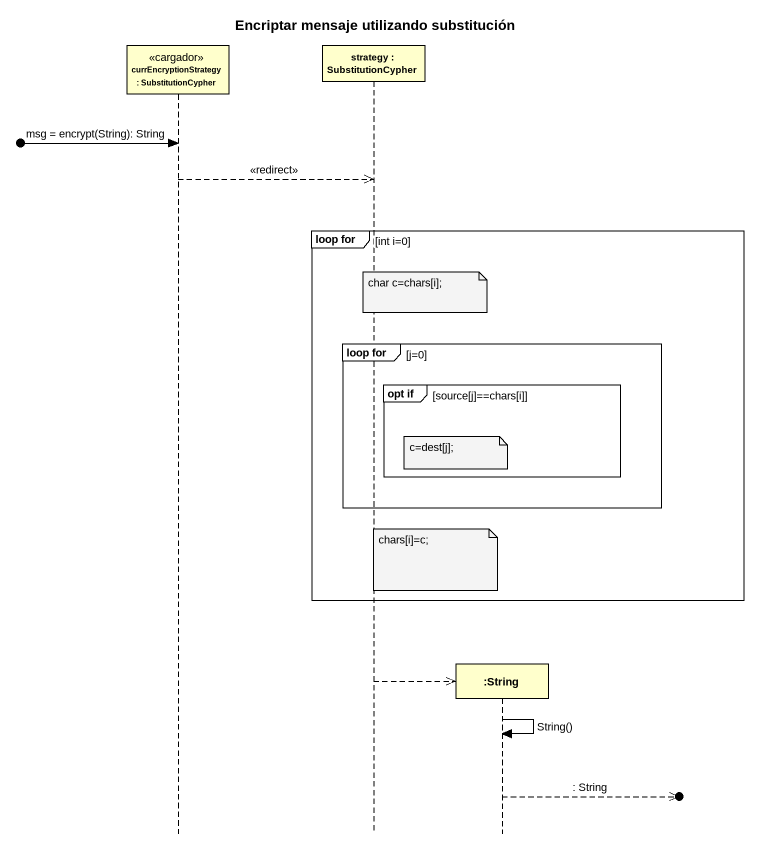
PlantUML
@startuml
title Encriptar mensaje utilizando substitución
hide footbox
participant "currEncryptionStrategy : SubstitutionCypher" as currEncryptionStrategy <<cargador>>
participant "strategy : SubstitutionCypher" as strategy
participant ":String" as String

[o-> currEncryptionStrategy : msg = encrypt(String): String
currEncryptionStrategy -->> strategy : <<redirect>>
group loop for [int i=0]
  note over strategy : char c=chars[i];
  group loop for [j=0]
    group opt if [source[j]==chars[i]]
      note over String : c=dest[j];
    end
  end
  note over strategy : chars[i]=c;
end
strategy -->> String **
String -> String : String()
String -->>o] : : String
@enduml
